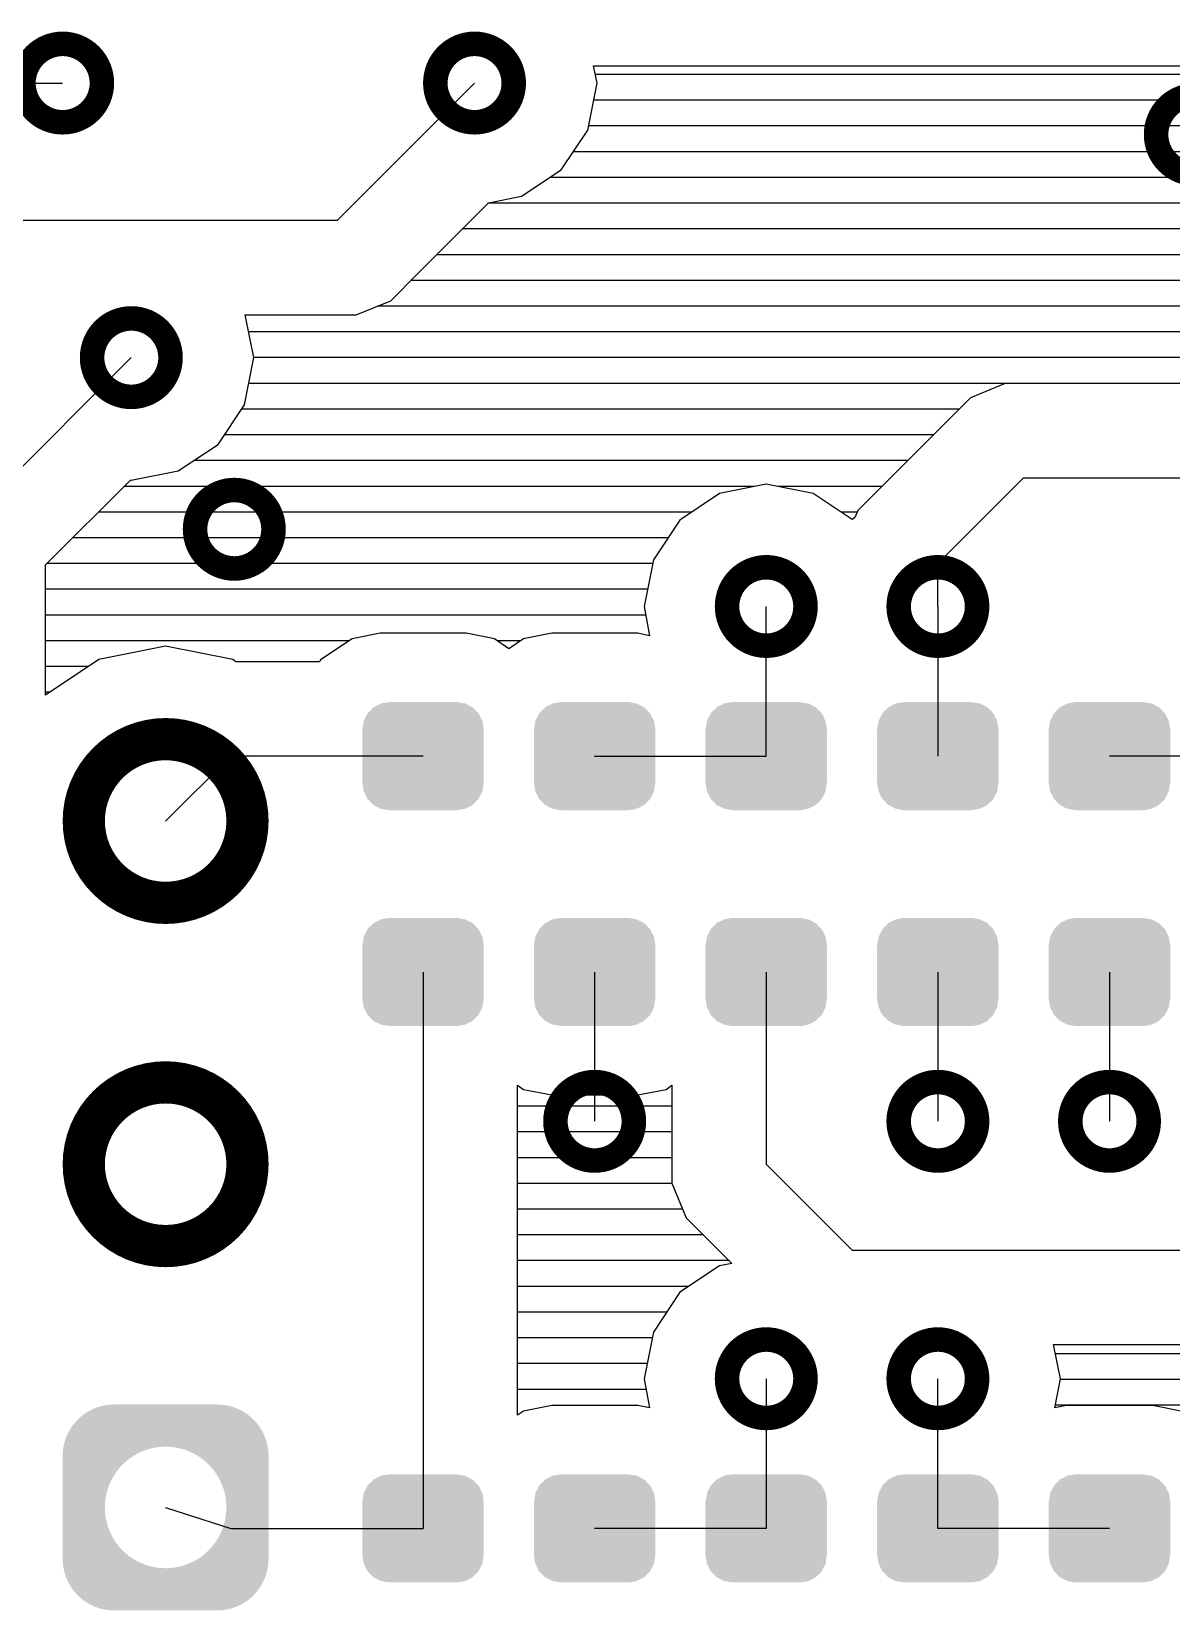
# Model space of a CAD drawing. Extents: x 295 to 953, y 10 to 290.
# Drawn here: x 750.23 to 767.1, y 151.03 to 174.39 of the extents above; entities that cross this region are included whole.
import ezdxf

# ---------------------------------------------------------------- set-up
doc = ezdxf.new("R2010")
doc.units = 0
doc.header["$LTSCALE"] = 5
doc.header["$MEASUREMENT"] = 0
doc.layers.get('0').update_dxf_attribs({"linetype": 'CONTINUOUS', "lineweight": 25})

msp = doc.modelspace()

# ---------------------------------------------------------------- linework, layer by layer
for p, q in [((758.603, 173.632), (758.552, 173.886)), ((758.552, 173.886), (776.042, 173.886)), ((745.613, 173.632), (750.439, 173.632)), ((750.439, 173.632), (750.693, 173.632)), ((754.757, 171.6), (756.789, 173.632)), ((758.466, 172.936), (758.603, 173.632)), ((797.302, 173.759), (758.577, 173.759)), ((797.302, 173.378), (758.552, 173.378)), ((758.074, 172.347), (758.466, 172.936)), ((797.302, 172.997), (758.476, 172.997)), ((797.302, 172.616), (758.252, 172.616)), ((757.485, 171.956), (758.074, 172.347)), ((776.393, 172.235), (757.902, 172.235)), ((755.946, 170.808), (756.997, 171.859)), ((775.824, 171.854), (756.987, 171.854)), ((756.997, 171.859), (757.485, 171.956)), ((754.757, 171.6), (745.613, 171.6)), ((775.448, 171.473), (756.606, 171.473)), ((775.194, 171.092), (756.225, 171.092)), ((755.55, 170.411), (755.946, 170.808)), ((774.976, 170.711), (755.844, 170.711)), ((755.037, 170.203), (755.55, 170.411)), ((753.523, 169.568), (753.396, 170.203)), ((753.396, 170.203), (755.037, 170.203)), ((774.899, 170.33), (755.346, 170.33)), ((774.823, 169.949), (753.446, 169.949)), ((749.169, 167.028), (751.709, 169.568)), ((753.386, 168.872), (753.523, 169.568)), ((774.798, 169.568), (753.523, 169.568)), ((774.874, 169.187), (753.446, 169.187)), ((764.643, 169.187), (764.13, 168.974)), ((771.547, 169.187), (764.643, 169.187)), ((764.13, 168.974), (762.86, 167.704)), ((752.994, 168.283), (753.386, 168.872)), ((763.962, 168.806), (753.34, 168.806)), ((752.405, 167.892), (752.994, 168.283)), ((763.581, 168.425), (753.086, 168.425)), ((763.2, 168.044), (752.629, 168.044)), ((751.709, 167.754), (752.405, 167.892)), ((763.647, 166.52), (764.917, 167.79)), ((764.917, 167.79), (771.267, 167.79)), ((750.439, 166.5), (751.699, 167.754)), ((760.934, 167.663), (751.602, 167.663)), ((751.699, 167.754), (751.709, 167.754)), ((760.416, 167.556), (759.827, 167.165)), ((761.107, 167.693), (760.416, 167.556)), ((761.803, 167.556), (761.107, 167.693)), ((762.819, 167.663), (761.285, 167.663)), ((762.377, 167.17), (761.803, 167.556)), ((762.86, 167.704), (762.463, 167.307)), ((760, 167.282), (751.221, 167.282)), ((759.827, 167.165), (759.436, 166.576)), ((762.453, 167.282), (762.22, 167.282)), ((762.418, 167.201), (762.377, 167.17)), ((762.463, 167.307), (762.418, 167.201)), ((759.649, 166.901), (750.84, 166.901)), ((750.439, 164.574), (750.439, 166.5)), ((759.426, 166.52), (750.459, 166.52)), ((759.436, 166.576), (759.299, 165.885)), ((763.647, 165.885), (763.647, 166.52)), ((759.349, 166.139), (750.439, 166.139)), ((759.324, 165.758), (750.439, 165.758)), ((759.299, 165.885), (759.38, 165.453)), ((761.107, 163.67), (761.107, 165.885)), ((763.647, 165.885), (763.647, 163.67)), ((755.392, 165.489), (754.976, 165.407)), ((756.667, 165.489), (755.392, 165.489)), ((757.084, 165.407), (756.667, 165.489)), ((757.932, 165.489), (757.516, 165.407)), ((759.207, 165.489), (757.932, 165.489)), ((759.38, 165.453), (759.207, 165.489)), ((754.93, 165.377), (750.439, 165.377)), ((752.217, 165.296), (751.227, 165.098)), ((753.213, 165.098), (752.217, 165.296)), ((754.976, 165.407), (754.508, 165.093)), ((757.297, 165.26), (757.084, 165.407)), ((757.47, 165.377), (757.129, 165.377)), ((757.516, 165.407), (757.297, 165.26)), ((751.227, 165.098), (750.439, 164.574)), ((751.069, 164.996), (750.439, 164.996)), ((753.259, 165.067), (753.213, 165.098)), ((754.493, 165.067), (753.259, 165.067)), ((754.508, 165.093), (754.493, 165.067)), ((750.5, 164.615), (750.439, 164.615)), ((753.182, 163.67), (752.217, 162.71)), ((756.027, 163.67), (753.182, 163.67)), ((758.567, 163.67), (761.107, 163.67)), ((768.727, 163.67), (766.187, 163.67)), ((756.027, 160.475), (756.027, 152.24)), ((758.567, 160.475), (758.567, 158.265)), ((761.107, 160.475), (761.107, 157.63)), ((763.647, 160.475), (763.647, 158.265)), ((766.187, 160.475), (766.187, 158.265)), ((758.567, 160.094), (758.567, 158.656)), ((757.424, 158.798), (757.516, 158.737)), ((757.424, 153.917), (757.424, 158.798)), ((757.516, 158.737), (757.932, 158.656)), ((759.207, 158.656), (759.624, 158.737)), ((759.624, 158.737), (759.71, 158.798)), ((759.71, 158.798), (759.71, 157.904)), ((759.71, 158.489), (757.424, 158.489)), ((757.932, 158.656), (759.207, 158.656)), ((759.71, 158.108), (757.424, 158.108)), ((759.71, 157.904), (759.71, 157.351)), ((759.71, 157.727), (757.424, 157.727)), ((761.107, 157.63), (762.377, 156.36)), ((759.715, 157.346), (757.424, 157.346)), ((759.71, 157.351), (759.923, 156.838)), ((759.873, 156.965), (757.424, 156.965)), ((759.923, 156.838), (760.599, 156.162)), ((760.177, 156.584), (757.424, 156.584)), ((762.377, 156.36), (771.176, 156.36)), ((760.558, 156.203), (757.424, 156.203)), ((760.416, 156.126), (759.827, 155.735)), ((760.599, 156.162), (760.416, 156.126)), ((759.959, 155.822), (757.424, 155.822)), ((759.827, 155.735), (759.436, 155.146)), ((759.629, 155.441), (757.424, 155.441)), ((759.415, 155.06), (757.424, 155.06)), ((759.436, 155.146), (759.299, 154.455)), ((765.461, 154.455), (765.359, 154.963)), ((765.359, 154.963), (770.52, 154.963)), ((770.612, 154.826), (765.39, 154.826)), ((759.339, 154.679), (757.424, 154.679)), ((759.329, 154.298), (757.424, 154.298)), ((759.299, 154.455), (759.38, 154.023)), ((761.107, 154.455), (761.107, 152.24)), ((763.647, 152.24), (763.647, 154.455)), ((765.379, 154.023), (765.461, 154.455)), ((770.881, 154.445), (765.461, 154.445)), ((757.932, 154.059), (757.516, 153.977)), ((759.207, 154.059), (757.932, 154.059)), ((759.38, 154.023), (759.207, 154.059)), ((765.552, 154.059), (765.379, 154.023)), ((771.689, 154.064), (765.384, 154.064)), ((766.827, 154.059), (765.552, 154.059)), ((767.244, 153.977), (766.827, 154.059)), ((757.516, 153.977), (757.424, 153.917)), ((752.217, 152.55), (753.182, 152.24)), ((753.182, 152.24), (756.027, 152.24)), ((761.107, 152.24), (758.567, 152.24)), ((766.187, 152.24), (763.647, 152.24))]:
    msp.add_line(p, q)
for points, const_width in [([(751.274, 173.632, -1), (750.113, 173.632, -1)], 0.363), ([(757.37, 173.632, -1), (756.209, 173.632, -1)], 0.363), ([(768.038, 172.87, -1), (766.877, 172.87, -1)], 0.363), ([(752.29, 169.568, -1), (751.129, 169.568, -1)], 0.363), ([(753.814, 167.028, -1), (752.653, 167.028, -1)], 0.363), ([(761.688, 165.885, -1), (760.527, 165.885, -1)], 0.363), ([(764.228, 165.885, -1), (763.067, 165.885, -1)], 0.363), ([(753.429, 162.71, -1), (751.006, 162.71, -1)], 0.625), ([(753.429, 157.63, -1), (751.006, 157.63, -1)], 0.625), ([(759.148, 158.265, -1), (757.987, 158.265, -1)], 0.363), ([(764.228, 158.265, -1), (763.067, 158.265, -1)], 0.363), ([(766.768, 158.265, -1), (765.607, 158.265, -1)], 0.363), ([(761.688, 154.455, -1), (760.527, 154.455, -1)], 0.363), ([(764.228, 154.455, -1), (763.067, 154.455, -1)], 0.363)]:
    msp.add_lwpolyline(points, format="xyb", close=True, dxfattribs=dict(const_width=const_width))
for points in [[(756.901, 164.197), (756.853, 164.298), (755.151, 164.197), (755.204, 164.298)], [(756.853, 164.298), (756.842, 164.309), (755.204, 164.298), (755.209, 164.309)], [(756.842, 164.309), (756.765, 164.39), (755.209, 164.309), (755.292, 164.39)], [(756.765, 164.39), (756.75, 164.398), (755.292, 164.39), (755.3, 164.398)], [(756.75, 164.398), (756.653, 164.449), (755.3, 164.398), (755.406, 164.449)], [(756.653, 164.449), (756.628, 164.453), (755.406, 164.449), (755.414, 164.453)], [(756.628, 164.453), (756.527, 164.47), (755.414, 164.453), (755.527, 164.47)], [(759.441, 164.197), (759.393, 164.298), (757.691, 164.197), (757.744, 164.298)], [(759.393, 164.298), (759.382, 164.309), (757.744, 164.298), (757.749, 164.309)], [(759.382, 164.309), (759.305, 164.39), (757.749, 164.309), (757.832, 164.39)], [(759.305, 164.39), (759.29, 164.398), (757.832, 164.39), (757.84, 164.398)], [(759.29, 164.398), (759.193, 164.449), (757.84, 164.398), (757.946, 164.449)], [(759.193, 164.449), (759.168, 164.453), (757.946, 164.449), (757.954, 164.453)], [(759.168, 164.453), (759.067, 164.47), (757.954, 164.453), (758.067, 164.47)], [(761.981, 164.197), (761.933, 164.298), (760.231, 164.197), (760.284, 164.298)], [(761.933, 164.298), (761.922, 164.309), (760.284, 164.298), (760.289, 164.309)], [(761.922, 164.309), (761.845, 164.39), (760.289, 164.309), (760.372, 164.39)], [(761.845, 164.39), (761.83, 164.398), (760.372, 164.39), (760.38, 164.398)], [(761.83, 164.398), (761.733, 164.449), (760.38, 164.398), (760.486, 164.449)], [(761.733, 164.449), (761.708, 164.453), (760.486, 164.449), (760.494, 164.453)], [(761.708, 164.453), (761.607, 164.47), (760.494, 164.453), (760.607, 164.47)], [(764.521, 164.197), (764.473, 164.298), (762.771, 164.197), (762.824, 164.298)], [(764.473, 164.298), (764.462, 164.309), (762.824, 164.298), (762.829, 164.309)], [(764.462, 164.309), (764.385, 164.39), (762.829, 164.309), (762.912, 164.39)], [(764.385, 164.39), (764.37, 164.398), (762.912, 164.39), (762.92, 164.398)], [(764.37, 164.398), (764.273, 164.449), (762.92, 164.398), (763.026, 164.449)], [(764.273, 164.449), (764.248, 164.453), (763.026, 164.449), (763.034, 164.453)], [(764.248, 164.453), (764.147, 164.47), (763.034, 164.453), (763.147, 164.47)], [(767.061, 164.197), (767.013, 164.298), (765.311, 164.197), (765.364, 164.298)], [(767.013, 164.298), (767.002, 164.309), (765.364, 164.298), (765.369, 164.309)], [(767.002, 164.309), (766.925, 164.39), (765.369, 164.309), (765.452, 164.39)], [(766.925, 164.39), (766.91, 164.398), (765.452, 164.39), (765.46, 164.398)], [(766.91, 164.398), (766.813, 164.449), (765.46, 164.398), (765.566, 164.449)], [(766.813, 164.449), (766.788, 164.453), (765.566, 164.449), (765.574, 164.453)], [(766.788, 164.453), (766.687, 164.47), (765.574, 164.453), (765.687, 164.47)], [(756.926, 163.269), (756.926, 164.071), (755.128, 163.269), (755.128, 164.071)], [(756.924, 164.071), (756.908, 164.184), (755.13, 164.071), (755.149, 164.184)], [(756.908, 164.184), (756.901, 164.197), (755.149, 164.184), (755.151, 164.197)], [(759.466, 163.269), (759.466, 164.071), (757.668, 163.269), (757.668, 164.071)], [(759.464, 164.071), (759.448, 164.184), (757.67, 164.071), (757.689, 164.184)], [(759.448, 164.184), (759.441, 164.197), (757.689, 164.184), (757.691, 164.197)], [(762.006, 163.269), (762.006, 164.071), (760.208, 163.269), (760.208, 164.071)], [(762.004, 164.071), (761.988, 164.184), (760.21, 164.071), (760.229, 164.184)], [(761.988, 164.184), (761.981, 164.197), (760.229, 164.184), (760.231, 164.197)], [(764.546, 163.269), (764.546, 164.071), (762.748, 163.269), (762.748, 164.071)], [(764.544, 164.071), (764.528, 164.184), (762.75, 164.071), (762.769, 164.184)], [(764.528, 164.184), (764.521, 164.197), (762.769, 164.184), (762.771, 164.197)], [(767.086, 163.269), (767.086, 164.071), (765.288, 163.269), (765.288, 164.071)], [(767.084, 164.071), (767.068, 164.184), (765.29, 164.071), (765.309, 164.184)], [(767.068, 164.184), (767.061, 164.197), (765.309, 164.184), (765.311, 164.197)], [(756.906, 163.156), (756.924, 163.269), (755.147, 163.156), (755.13, 163.269)], [(756.904, 163.144), (756.906, 163.156), (755.153, 163.144), (755.147, 163.156)], [(756.851, 163.042), (756.904, 163.144), (755.201, 163.042), (755.153, 163.144)], [(759.446, 163.156), (759.464, 163.269), (757.687, 163.156), (757.67, 163.269)], [(759.444, 163.144), (759.446, 163.156), (757.693, 163.144), (757.687, 163.156)], [(759.391, 163.042), (759.444, 163.144), (757.741, 163.042), (757.693, 163.144)], [(761.986, 163.156), (762.004, 163.269), (760.227, 163.156), (760.21, 163.269)], [(761.984, 163.144), (761.986, 163.156), (760.233, 163.144), (760.227, 163.156)], [(761.931, 163.042), (761.984, 163.144), (760.281, 163.042), (760.233, 163.144)], [(764.526, 163.156), (764.544, 163.269), (762.767, 163.156), (762.75, 163.269)], [(764.524, 163.144), (764.526, 163.156), (762.773, 163.144), (762.767, 163.156)], [(764.471, 163.042), (764.524, 163.144), (762.821, 163.042), (762.773, 163.144)], [(767.066, 163.156), (767.084, 163.269), (765.307, 163.156), (765.29, 163.269)], [(767.064, 163.144), (767.066, 163.156), (765.313, 163.144), (765.307, 163.156)], [(767.011, 163.042), (767.064, 163.144), (765.361, 163.042), (765.313, 163.144)], [(756.845, 163.031), (756.851, 163.042), (755.212, 163.031), (755.201, 163.042)], [(756.762, 162.95), (756.845, 163.031), (755.289, 162.95), (755.212, 163.031)], [(756.754, 162.942), (756.762, 162.95), (755.304, 162.942), (755.289, 162.95)], [(756.648, 162.891), (756.754, 162.942), (755.402, 162.891), (755.304, 162.942)], [(756.64, 162.887), (756.648, 162.891), (755.426, 162.887), (755.402, 162.891)], [(756.527, 162.87), (756.64, 162.887), (755.527, 162.87), (755.426, 162.887)], [(759.385, 163.031), (759.391, 163.042), (757.752, 163.031), (757.741, 163.042)], [(759.302, 162.95), (759.385, 163.031), (757.829, 162.95), (757.752, 163.031)], [(759.294, 162.942), (759.302, 162.95), (757.844, 162.942), (757.829, 162.95)], [(759.188, 162.891), (759.294, 162.942), (757.942, 162.891), (757.844, 162.942)], [(759.18, 162.887), (759.188, 162.891), (757.966, 162.887), (757.942, 162.891)], [(759.067, 162.87), (759.18, 162.887), (758.067, 162.87), (757.966, 162.887)], [(761.925, 163.031), (761.931, 163.042), (760.292, 163.031), (760.281, 163.042)], [(761.842, 162.95), (761.925, 163.031), (760.369, 162.95), (760.292, 163.031)], [(761.834, 162.942), (761.842, 162.95), (760.384, 162.942), (760.369, 162.95)], [(761.728, 162.891), (761.834, 162.942), (760.482, 162.891), (760.384, 162.942)], [(761.72, 162.887), (761.728, 162.891), (760.506, 162.887), (760.482, 162.891)], [(761.607, 162.87), (761.72, 162.887), (760.607, 162.87), (760.506, 162.887)], [(764.465, 163.031), (764.471, 163.042), (762.832, 163.031), (762.821, 163.042)], [(764.382, 162.95), (764.465, 163.031), (762.909, 162.95), (762.832, 163.031)], [(764.374, 162.942), (764.382, 162.95), (762.924, 162.942), (762.909, 162.95)], [(764.268, 162.891), (764.374, 162.942), (763.022, 162.891), (762.924, 162.942)], [(764.26, 162.887), (764.268, 162.891), (763.046, 162.887), (763.022, 162.891)], [(764.147, 162.87), (764.26, 162.887), (763.147, 162.87), (763.046, 162.887)], [(767.005, 163.031), (767.011, 163.042), (765.372, 163.031), (765.361, 163.042)], [(766.922, 162.95), (767.005, 163.031), (765.449, 162.95), (765.372, 163.031)], [(766.914, 162.942), (766.922, 162.95), (765.464, 162.942), (765.449, 162.95)], [(766.808, 162.891), (766.914, 162.942), (765.562, 162.891), (765.464, 162.942)], [(766.8, 162.887), (766.808, 162.891), (765.586, 162.887), (765.562, 162.891)], [(766.687, 162.87), (766.8, 162.887), (765.687, 162.87), (765.586, 162.887)], [(756.75, 161.203), (756.653, 161.254), (755.3, 161.203), (755.406, 161.254)], [(756.653, 161.254), (756.628, 161.258), (755.406, 161.254), (755.414, 161.258)], [(756.628, 161.258), (756.527, 161.275), (755.414, 161.258), (755.527, 161.275)], [(759.29, 161.203), (759.193, 161.254), (757.84, 161.203), (757.946, 161.254)], [(759.193, 161.254), (759.168, 161.258), (757.946, 161.254), (757.954, 161.258)], [(759.168, 161.258), (759.067, 161.275), (757.954, 161.258), (758.067, 161.275)], [(761.83, 161.203), (761.733, 161.254), (760.38, 161.203), (760.486, 161.254)], [(761.733, 161.254), (761.708, 161.258), (760.486, 161.254), (760.494, 161.258)], [(761.708, 161.258), (761.607, 161.275), (760.494, 161.258), (760.607, 161.275)], [(764.37, 161.203), (764.273, 161.254), (762.92, 161.203), (763.026, 161.254)], [(764.273, 161.254), (764.248, 161.258), (763.026, 161.254), (763.034, 161.258)], [(764.248, 161.258), (764.147, 161.275), (763.034, 161.258), (763.147, 161.275)], [(766.91, 161.203), (766.813, 161.254), (765.46, 161.203), (765.566, 161.254)], [(766.813, 161.254), (766.788, 161.258), (765.566, 161.254), (765.574, 161.258)], [(766.788, 161.258), (766.687, 161.275), (765.574, 161.258), (765.687, 161.275)], [(756.901, 161.001), (756.853, 161.103), (755.151, 161.001), (755.204, 161.103)], [(756.853, 161.103), (756.842, 161.114), (755.204, 161.103), (755.209, 161.114)], [(756.842, 161.114), (756.765, 161.195), (755.209, 161.114), (755.292, 161.195)], [(756.765, 161.195), (756.75, 161.203), (755.292, 161.195), (755.3, 161.203)], [(759.441, 161.001), (759.393, 161.103), (757.691, 161.001), (757.744, 161.103)], [(759.393, 161.103), (759.382, 161.114), (757.744, 161.103), (757.749, 161.114)], [(759.382, 161.114), (759.305, 161.195), (757.749, 161.114), (757.832, 161.195)], [(759.305, 161.195), (759.29, 161.203), (757.832, 161.195), (757.84, 161.203)], [(761.981, 161.001), (761.933, 161.103), (760.231, 161.001), (760.284, 161.103)], [(761.933, 161.103), (761.922, 161.114), (760.284, 161.103), (760.289, 161.114)], [(761.922, 161.114), (761.845, 161.195), (760.289, 161.114), (760.372, 161.195)], [(761.845, 161.195), (761.83, 161.203), (760.372, 161.195), (760.38, 161.203)], [(764.521, 161.001), (764.473, 161.103), (762.771, 161.001), (762.824, 161.103)], [(764.473, 161.103), (764.462, 161.114), (762.824, 161.103), (762.829, 161.114)], [(764.462, 161.114), (764.385, 161.195), (762.829, 161.114), (762.912, 161.195)], [(764.385, 161.195), (764.37, 161.203), (762.912, 161.195), (762.92, 161.203)], [(767.061, 161.001), (767.013, 161.103), (765.311, 161.001), (765.364, 161.103)], [(767.013, 161.103), (767.002, 161.114), (765.364, 161.103), (765.369, 161.114)], [(767.002, 161.114), (766.925, 161.195), (765.369, 161.114), (765.452, 161.195)], [(766.925, 161.195), (766.91, 161.203), (765.452, 161.195), (765.46, 161.203)], [(756.926, 160.073), (756.926, 160.876), (755.128, 160.073), (755.128, 160.876)], [(756.924, 160.876), (756.908, 160.989), (755.13, 160.876), (755.149, 160.989)], [(756.908, 160.989), (756.901, 161.001), (755.149, 160.989), (755.151, 161.001)], [(759.466, 160.073), (759.466, 160.876), (757.668, 160.073), (757.668, 160.876)], [(759.464, 160.876), (759.448, 160.989), (757.67, 160.876), (757.689, 160.989)], [(759.448, 160.989), (759.441, 161.001), (757.689, 160.989), (757.691, 161.001)], [(762.006, 160.073), (762.006, 160.876), (760.208, 160.073), (760.208, 160.876)], [(762.004, 160.876), (761.988, 160.989), (760.21, 160.876), (760.229, 160.989)], [(761.988, 160.989), (761.981, 161.001), (760.229, 160.989), (760.231, 161.001)], [(764.546, 160.073), (764.546, 160.876), (762.748, 160.073), (762.748, 160.876)], [(764.544, 160.876), (764.528, 160.989), (762.75, 160.876), (762.769, 160.989)], [(764.528, 160.989), (764.521, 161.001), (762.769, 160.989), (762.771, 161.001)], [(767.086, 160.073), (767.086, 160.876), (765.288, 160.073), (765.288, 160.876)], [(767.084, 160.876), (767.068, 160.989), (765.29, 160.876), (765.309, 160.989)], [(767.068, 160.989), (767.061, 161.001), (765.309, 160.989), (765.311, 161.001)], [(756.906, 159.961), (756.924, 160.073), (755.147, 159.961), (755.13, 160.073)], [(759.446, 159.961), (759.464, 160.073), (757.687, 159.961), (757.67, 160.073)], [(761.986, 159.961), (762.004, 160.073), (760.227, 159.961), (760.21, 160.073)], [(764.526, 159.961), (764.544, 160.073), (762.767, 159.961), (762.75, 160.073)], [(767.066, 159.961), (767.084, 160.073), (765.307, 159.961), (765.29, 160.073)], [(756.904, 159.948), (756.906, 159.961), (755.153, 159.948), (755.147, 159.961)], [(756.851, 159.846), (756.904, 159.948), (755.201, 159.846), (755.153, 159.948)], [(756.845, 159.836), (756.851, 159.846), (755.212, 159.836), (755.201, 159.846)], [(759.444, 159.948), (759.446, 159.961), (757.693, 159.948), (757.687, 159.961)], [(759.391, 159.846), (759.444, 159.948), (757.741, 159.846), (757.693, 159.948)], [(759.385, 159.836), (759.391, 159.846), (757.752, 159.836), (757.741, 159.846)], [(761.984, 159.948), (761.986, 159.961), (760.233, 159.948), (760.227, 159.961)], [(761.931, 159.846), (761.984, 159.948), (760.281, 159.846), (760.233, 159.948)], [(761.925, 159.836), (761.931, 159.846), (760.292, 159.836), (760.281, 159.846)], [(764.524, 159.948), (764.526, 159.961), (762.773, 159.948), (762.767, 159.961)], [(764.471, 159.846), (764.524, 159.948), (762.821, 159.846), (762.773, 159.948)], [(764.465, 159.836), (764.471, 159.846), (762.832, 159.836), (762.821, 159.846)], [(767.064, 159.948), (767.066, 159.961), (765.313, 159.948), (765.307, 159.961)], [(767.011, 159.846), (767.064, 159.948), (765.361, 159.846), (765.313, 159.948)], [(767.005, 159.836), (767.011, 159.846), (765.372, 159.836), (765.361, 159.846)], [(756.762, 159.755), (756.845, 159.836), (755.289, 159.755), (755.212, 159.836)], [(756.754, 159.747), (756.762, 159.755), (755.304, 159.747), (755.289, 159.755)], [(756.648, 159.696), (756.754, 159.747), (755.402, 159.696), (755.304, 159.747)], [(756.64, 159.692), (756.648, 159.696), (755.426, 159.692), (755.402, 159.696)], [(756.527, 159.675), (756.64, 159.692), (755.527, 159.675), (755.426, 159.692)], [(759.302, 159.755), (759.385, 159.836), (757.829, 159.755), (757.752, 159.836)], [(759.294, 159.747), (759.302, 159.755), (757.844, 159.747), (757.829, 159.755)], [(759.188, 159.696), (759.294, 159.747), (757.942, 159.696), (757.844, 159.747)], [(759.18, 159.692), (759.188, 159.696), (757.966, 159.692), (757.942, 159.696)], [(759.067, 159.675), (759.18, 159.692), (758.067, 159.675), (757.966, 159.692)], [(761.842, 159.755), (761.925, 159.836), (760.369, 159.755), (760.292, 159.836)], [(761.834, 159.747), (761.842, 159.755), (760.384, 159.747), (760.369, 159.755)], [(761.728, 159.696), (761.834, 159.747), (760.482, 159.696), (760.384, 159.747)], [(761.72, 159.692), (761.728, 159.696), (760.506, 159.692), (760.482, 159.696)], [(761.607, 159.675), (761.72, 159.692), (760.607, 159.675), (760.506, 159.692)], [(764.382, 159.755), (764.465, 159.836), (762.909, 159.755), (762.832, 159.836)], [(764.374, 159.747), (764.382, 159.755), (762.924, 159.747), (762.909, 159.755)], [(764.268, 159.696), (764.374, 159.747), (763.022, 159.696), (762.924, 159.747)], [(764.26, 159.692), (764.268, 159.696), (763.046, 159.692), (763.022, 159.696)], [(764.147, 159.675), (764.26, 159.692), (763.147, 159.675), (763.046, 159.692)], [(766.922, 159.755), (767.005, 159.836), (765.449, 159.755), (765.372, 159.836)], [(766.914, 159.747), (766.922, 159.755), (765.464, 159.747), (765.449, 159.755)], [(766.808, 159.696), (766.914, 159.747), (765.562, 159.696), (765.464, 159.747)], [(766.8, 159.692), (766.808, 159.696), (765.586, 159.692), (765.562, 159.696)], [(766.687, 159.675), (766.8, 159.692), (765.687, 159.675), (765.586, 159.692)], [(753.327, 153.99), (753.302, 154.002), (751.106, 153.99), (751.133, 154.002)], [(753.302, 154.002), (753.276, 154.013), (751.133, 154.002), (751.157, 154.013)], [(753.276, 154.013), (753.251, 154.024), (751.157, 154.013), (751.184, 154.024)], [(753.251, 154.024), (753.224, 154.033), (751.184, 154.024), (751.209, 154.033)], [(753.224, 154.033), (753.199, 154.042), (751.209, 154.033), (751.237, 154.042)], [(753.199, 154.042), (753.17, 154.049), (751.237, 154.042), (751.262, 154.049)], [(753.17, 154.049), (753.145, 154.056), (751.262, 154.049), (751.292, 154.056)], [(753.145, 154.056), (753.115, 154.061), (751.292, 154.056), (751.316, 154.061)], [(753.115, 154.061), (753.09, 154.066), (751.316, 154.061), (751.348, 154.066)], [(753.09, 154.066), (753.058, 154.069), (751.348, 154.066), (751.371, 154.069)], [(753.058, 154.069), (753.035, 154.072), (751.371, 154.069), (751.406, 154.072)], [(753.035, 154.072), (752.994, 154.073), (751.406, 154.072), (751.427, 154.073)], [(752.994, 154.073), (752.979, 154.074), (751.427, 154.073), (751.455, 154.074)], [(753.599, 153.756), (753.582, 153.778), (750.836, 153.756), (750.852, 153.778)], [(753.582, 153.778), (753.565, 153.8), (750.852, 153.778), (750.87, 153.8)], [(753.565, 153.8), (753.546, 153.82), (750.87, 153.8), (750.887, 153.82)], [(753.546, 153.82), (753.528, 153.841), (750.887, 153.82), (750.907, 153.841)], [(753.528, 153.841), (753.507, 153.86), (750.907, 153.841), (750.926, 153.86)], [(753.507, 153.86), (753.487, 153.88), (750.926, 153.86), (750.948, 153.88)], [(753.487, 153.88), (753.466, 153.898), (750.948, 153.88), (750.967, 153.898)], [(753.466, 153.898), (753.445, 153.915), (750.967, 153.898), (750.99, 153.915)], [(753.445, 153.915), (753.422, 153.932), (750.99, 153.915), (751.012, 153.932)], [(753.422, 153.932), (753.399, 153.948), (751.012, 153.932), (751.036, 153.948)], [(753.399, 153.948), (753.375, 153.962), (751.036, 153.948), (751.058, 153.962)], [(753.375, 153.962), (753.352, 153.977), (751.058, 153.962), (751.083, 153.977)], [(753.352, 153.977), (753.327, 153.99), (751.083, 153.977), (751.106, 153.99)], [(753.716, 153.505), (753.708, 153.531), (750.719, 153.505), (750.725, 153.531)], [(753.708, 153.531), (753.7, 153.558), (750.725, 153.531), (750.735, 153.558)], [(753.7, 153.558), (753.69, 153.584), (750.735, 153.558), (750.743, 153.584)], [(753.69, 153.584), (753.68, 153.61), (750.743, 153.584), (750.754, 153.61)], [(753.68, 153.61), (753.669, 153.635), (750.754, 153.61), (750.765, 153.635)], [(753.669, 153.635), (753.657, 153.661), (750.765, 153.635), (750.778, 153.661)], [(753.657, 153.661), (753.643, 153.685), (750.778, 153.661), (750.791, 153.685)], [(753.643, 153.685), (753.629, 153.709), (750.791, 153.685), (750.805, 153.709)], [(753.629, 153.709), (753.614, 153.732), (750.805, 153.709), (750.82, 153.732)], [(753.614, 153.732), (753.599, 153.756), (750.82, 153.732), (750.836, 153.756)], [(751.74, 153.312), (751.79, 153.341), (750.693, 153.312), (750.694, 153.341)], [(751.738, 153.311), (751.74, 153.312), (750.693, 153.311), (750.693, 153.312)], [(751.688, 153.277), (751.738, 153.311), (750.693, 153.277), (750.693, 153.311)], [(751.79, 153.341), (751.843, 153.368), (750.694, 153.341), (750.695, 153.368)], [(751.844, 153.368), (751.9, 153.391), (750.695, 153.368), (750.698, 153.391)], [(751.9, 153.391), (751.957, 153.411), (750.698, 153.391), (750.7, 153.411)], [(751.957, 153.411), (752.003, 153.423), (750.7, 153.411), (750.701, 153.423)], [(752.003, 153.423), (752.016, 153.426), (750.701, 153.423), (750.702, 153.426)], [(752.016, 153.426), (752.075, 153.438), (750.702, 153.426), (750.704, 153.438)], [(752.075, 153.438), (752.135, 153.445), (750.704, 153.438), (750.705, 153.445)], [(752.135, 153.445), (752.195, 153.449), (750.705, 153.445), (750.706, 153.449)], [(753.728, 153.451), (753.722, 153.478), (750.706, 153.451), (750.711, 153.478)], [(753.729, 153.449), (753.728, 153.451), (750.706, 153.449), (750.706, 153.451)], [(753.722, 153.478), (753.716, 153.505), (750.711, 153.478), (750.719, 153.505)], [(753.729, 153.448), (753.729, 153.449), (752.256, 153.448), (752.195, 153.449)], [(753.729, 153.444), (753.729, 153.448), (752.316, 153.444), (752.256, 153.448)], [(753.731, 153.435), (753.729, 153.444), (752.376, 153.435), (752.316, 153.444)], [(753.733, 153.422), (753.731, 153.435), (752.435, 153.422), (752.376, 153.435)], [(753.735, 153.406), (753.733, 153.422), (752.493, 153.406), (752.435, 153.422)], [(753.736, 153.396), (753.735, 153.406), (752.521, 153.396), (752.493, 153.406)], [(753.737, 153.385), (753.736, 153.396), (752.55, 153.385), (752.521, 153.396)], [(753.739, 153.361), (753.737, 153.385), (752.605, 153.361), (752.55, 153.385)], [(753.741, 153.34), (753.739, 153.361), (752.645, 153.34), (752.605, 153.361)], [(753.741, 153.333), (753.741, 153.34), (752.659, 153.333), (752.645, 153.34)], [(753.741, 153.312), (753.741, 153.333), (752.694, 153.312), (752.659, 153.333)], [(753.741, 153.302), (753.741, 153.312), (752.71, 153.302), (752.694, 153.312)], [(753.741, 153.267), (753.741, 153.302), (752.76, 153.267), (752.71, 153.302)], [(751.64, 153.24), (751.688, 153.277), (750.693, 153.24), (750.693, 153.277)], [(751.595, 153.199), (751.64, 153.24), (750.693, 153.199), (750.693, 153.24)], [(751.553, 153.156), (751.595, 153.199), (750.693, 153.156), (750.693, 153.199)], [(751.514, 153.11), (751.553, 153.156), (750.693, 153.11), (750.693, 153.156)], [(751.478, 153.061), (751.514, 153.11), (750.693, 153.061), (750.693, 153.11)], [(751.445, 153.011), (751.478, 153.061), (750.693, 153.011), (750.693, 153.061)], [(753.741, 153.229), (753.741, 153.267), (752.807, 153.229), (752.76, 153.267)], [(753.741, 153.188), (753.741, 153.229), (752.851, 153.188), (752.807, 153.229)], [(753.741, 153.144), (753.741, 153.188), (752.892, 153.144), (752.851, 153.188)], [(753.741, 153.097), (753.741, 153.144), (752.931, 153.097), (752.892, 153.144)], [(753.741, 153.048), (753.741, 153.097), (752.966, 153.048), (752.931, 153.097)], [(751.416, 152.958), (751.445, 153.011), (750.693, 152.958), (750.693, 153.011)], [(751.39, 152.903), (751.416, 152.958), (750.693, 152.903), (750.693, 152.958)], [(751.368, 152.847), (751.39, 152.903), (750.693, 152.847), (750.693, 152.903)], [(751.35, 152.789), (751.368, 152.847), (750.693, 152.789), (750.693, 152.847)], [(753.741, 152.996), (753.741, 153.048), (752.998, 152.996), (752.966, 153.048)], [(753.741, 152.943), (753.741, 152.996), (753.026, 152.943), (752.998, 152.996)], [(753.741, 152.888), (753.741, 152.943), (753.05, 152.888), (753.026, 152.943)], [(753.741, 152.831), (753.741, 152.888), (753.071, 152.831), (753.05, 152.888)], [(753.741, 152.773), (753.741, 152.831), (753.088, 152.773), (753.071, 152.831)], [(756.901, 152.767), (756.853, 152.868), (755.151, 152.767), (755.204, 152.868)], [(756.853, 152.868), (756.842, 152.879), (755.204, 152.868), (755.209, 152.879)], [(756.842, 152.879), (756.765, 152.96), (755.209, 152.879), (755.292, 152.96)], [(756.765, 152.96), (756.75, 152.968), (755.292, 152.96), (755.3, 152.968)], [(756.75, 152.968), (756.653, 153.019), (755.3, 152.968), (755.406, 153.019)], [(756.653, 153.019), (756.628, 153.023), (755.406, 153.019), (755.414, 153.023)], [(756.628, 153.023), (756.527, 153.04), (755.414, 153.023), (755.527, 153.04)], [(759.441, 152.767), (759.393, 152.868), (757.691, 152.767), (757.744, 152.868)], [(759.393, 152.868), (759.382, 152.879), (757.744, 152.868), (757.749, 152.879)], [(759.382, 152.879), (759.305, 152.96), (757.749, 152.879), (757.832, 152.96)], [(759.305, 152.96), (759.29, 152.968), (757.832, 152.96), (757.84, 152.968)], [(759.29, 152.968), (759.193, 153.019), (757.84, 152.968), (757.946, 153.019)], [(759.193, 153.019), (759.168, 153.023), (757.946, 153.019), (757.954, 153.023)], [(759.168, 153.023), (759.067, 153.04), (757.954, 153.023), (758.067, 153.04)], [(761.981, 152.767), (761.933, 152.868), (760.231, 152.767), (760.284, 152.868)], [(761.933, 152.868), (761.922, 152.879), (760.284, 152.868), (760.289, 152.879)], [(761.922, 152.879), (761.845, 152.96), (760.289, 152.879), (760.372, 152.96)], [(761.845, 152.96), (761.83, 152.968), (760.372, 152.96), (760.38, 152.968)], [(761.83, 152.968), (761.733, 153.019), (760.38, 152.968), (760.486, 153.019)], [(761.733, 153.019), (761.708, 153.023), (760.486, 153.019), (760.494, 153.023)], [(761.708, 153.023), (761.607, 153.04), (760.494, 153.023), (760.607, 153.04)], [(764.521, 152.767), (764.473, 152.868), (762.771, 152.767), (762.824, 152.868)], [(764.473, 152.868), (764.462, 152.879), (762.824, 152.868), (762.829, 152.879)], [(764.462, 152.879), (764.385, 152.96), (762.829, 152.879), (762.912, 152.96)], [(764.385, 152.96), (764.37, 152.968), (762.912, 152.96), (762.92, 152.968)], [(764.37, 152.968), (764.273, 153.019), (762.92, 152.968), (763.026, 153.019)], [(764.273, 153.019), (764.248, 153.023), (763.026, 153.019), (763.034, 153.023)], [(764.248, 153.023), (764.147, 153.04), (763.034, 153.023), (763.147, 153.04)], [(767.061, 152.767), (767.013, 152.868), (765.311, 152.767), (765.364, 152.868)], [(767.013, 152.868), (767.002, 152.879), (765.364, 152.868), (765.369, 152.879)], [(767.002, 152.879), (766.925, 152.96), (765.369, 152.879), (765.452, 152.96)], [(766.925, 152.96), (766.91, 152.968), (765.452, 152.96), (765.46, 152.968)], [(766.91, 152.968), (766.813, 153.019), (765.46, 152.968), (765.566, 153.019)], [(766.813, 153.019), (766.788, 153.023), (765.566, 153.019), (765.574, 153.023)], [(766.788, 153.023), (766.687, 153.04), (765.574, 153.023), (765.687, 153.04)], [(751.336, 152.73), (751.35, 152.789), (750.693, 152.73), (750.693, 152.789)], [(751.326, 152.671), (751.336, 152.73), (750.693, 152.671), (750.693, 152.73)], [(751.32, 152.61), (751.326, 152.671), (750.693, 152.61), (750.693, 152.671)], [(751.318, 152.55), (751.32, 152.61), (750.693, 152.55), (750.693, 152.61)], [(753.741, 152.714), (753.741, 152.773), (753.101, 152.714), (753.088, 152.773)], [(753.741, 152.654), (753.741, 152.714), (753.11, 152.654), (753.101, 152.714)], [(753.741, 152.594), (753.741, 152.654), (753.115, 152.594), (753.11, 152.654)], [(753.741, 152.55), (753.741, 152.594), (753.116, 152.55), (753.115, 152.594)], [(756.926, 151.839), (756.926, 152.641), (755.128, 151.839), (755.128, 152.641)], [(756.924, 152.641), (756.908, 152.754), (755.13, 152.641), (755.149, 152.754)], [(756.908, 152.754), (756.901, 152.767), (755.149, 152.754), (755.151, 152.767)], [(759.466, 151.839), (759.466, 152.641), (757.668, 151.839), (757.668, 152.641)], [(759.464, 152.641), (759.448, 152.754), (757.67, 152.641), (757.689, 152.754)], [(759.448, 152.754), (759.441, 152.767), (757.689, 152.754), (757.691, 152.767)], [(762.006, 151.839), (762.006, 152.641), (760.208, 151.839), (760.208, 152.641)], [(762.004, 152.641), (761.988, 152.754), (760.21, 152.641), (760.229, 152.754)], [(761.988, 152.754), (761.981, 152.767), (760.229, 152.754), (760.231, 152.767)], [(764.546, 151.839), (764.546, 152.641), (762.748, 151.839), (762.748, 152.641)], [(764.544, 152.641), (764.528, 152.754), (762.75, 152.641), (762.769, 152.754)], [(764.528, 152.754), (764.521, 152.767), (762.769, 152.754), (762.771, 152.767)], [(767.086, 151.839), (767.086, 152.641), (765.288, 151.839), (765.288, 152.641)], [(767.084, 152.641), (767.068, 152.754), (765.29, 152.641), (765.309, 152.754)], [(767.068, 152.754), (767.061, 152.767), (765.309, 152.754), (765.311, 152.767)], [(751.319, 152.506), (751.318, 152.55), (750.693, 152.506), (750.693, 152.55)], [(751.324, 152.446), (751.319, 152.506), (750.693, 152.446), (750.693, 152.506)], [(751.333, 152.386), (751.324, 152.446), (750.693, 152.386), (750.693, 152.446)], [(751.346, 152.327), (751.333, 152.386), (750.693, 152.327), (750.693, 152.386)], [(753.741, 152.311), (753.741, 152.37), (753.084, 152.311), (753.098, 152.37)], [(753.741, 152.37), (753.741, 152.429), (753.098, 152.37), (753.108, 152.429)], [(753.741, 152.429), (753.741, 152.49), (753.108, 152.429), (753.114, 152.49)], [(753.741, 152.49), (753.741, 152.55), (753.114, 152.49), (753.116, 152.55)], [(751.363, 152.269), (751.346, 152.327), (750.693, 152.269), (750.693, 152.327)], [(751.384, 152.212), (751.363, 152.269), (750.693, 152.212), (750.693, 152.269)], [(751.408, 152.157), (751.384, 152.212), (750.693, 152.157), (750.693, 152.212)], [(751.437, 152.104), (751.408, 152.157), (750.693, 152.104), (750.693, 152.157)], [(753.741, 152.089), (753.741, 152.142), (752.989, 152.089), (753.019, 152.142)], [(753.741, 152.142), (753.741, 152.197), (753.019, 152.142), (753.044, 152.197)], [(753.741, 152.197), (753.741, 152.253), (753.044, 152.197), (753.066, 152.253)], [(753.741, 152.253), (753.741, 152.311), (753.066, 152.253), (753.084, 152.311)], [(751.468, 152.052), (751.437, 152.104), (750.693, 152.052), (750.693, 152.104)], [(751.503, 152.003), (751.468, 152.052), (750.693, 152.003), (750.693, 152.052)], [(751.542, 151.956), (751.503, 152.003), (750.693, 151.956), (750.693, 152.003)], [(751.583, 151.912), (751.542, 151.956), (750.693, 151.912), (750.693, 151.956)], [(751.628, 151.871), (751.583, 151.912), (750.693, 151.871), (750.693, 151.912)], [(753.741, 151.86), (753.741, 151.901), (752.794, 151.86), (752.839, 151.901)], [(753.741, 151.901), (753.741, 151.944), (752.839, 151.901), (752.881, 151.944)], [(753.741, 151.944), (753.741, 151.99), (752.881, 151.944), (752.921, 151.99)], [(753.741, 151.99), (753.741, 152.039), (752.921, 151.99), (752.957, 152.039)], [(753.741, 152.039), (753.741, 152.089), (752.957, 152.039), (752.989, 152.089)], [(751.674, 151.833), (751.628, 151.871), (750.693, 151.833), (750.693, 151.871)], [(751.724, 151.798), (751.674, 151.833), (750.693, 151.798), (750.693, 151.833)], [(751.741, 151.788), (751.724, 151.798), (750.693, 151.788), (750.693, 151.798)], [(751.775, 151.767), (751.741, 151.788), (750.694, 151.767), (750.693, 151.788)], [(751.789, 151.76), (751.775, 151.767), (750.694, 151.76), (750.694, 151.767)], [(751.829, 151.739), (751.789, 151.76), (750.695, 151.739), (750.694, 151.76)], [(751.884, 151.715), (751.829, 151.739), (750.697, 151.715), (750.695, 151.739)], [(751.913, 151.704), (751.884, 151.715), (750.698, 151.704), (750.697, 151.715)], [(751.941, 151.694), (751.913, 151.704), (750.699, 151.694), (750.698, 151.704)], [(751.999, 151.678), (751.941, 151.694), (750.702, 151.678), (750.699, 151.694)], [(752.059, 151.665), (751.999, 151.678), (750.704, 151.665), (750.702, 151.678)], [(752.118, 151.656), (752.059, 151.665), (750.705, 151.656), (750.704, 151.665)], [(753.729, 151.655), (753.73, 151.662), (752.299, 151.655), (752.359, 151.662)], [(753.73, 151.662), (753.732, 151.674), (752.359, 151.662), (752.419, 151.674)], [(753.732, 151.674), (753.733, 151.677), (752.419, 151.674), (752.431, 151.677)], [(753.733, 151.677), (753.734, 151.689), (752.431, 151.677), (752.477, 151.689)], [(753.734, 151.689), (753.736, 151.709), (752.477, 151.689), (752.534, 151.709)], [(753.736, 151.709), (753.739, 151.732), (752.534, 151.709), (752.59, 151.732)], [(753.739, 151.732), (753.739, 151.732), (752.59, 151.732), (752.591, 151.732)], [(753.739, 151.732), (753.74, 151.759), (752.591, 151.732), (752.644, 151.759)], [(753.74, 151.759), (753.741, 151.788), (752.644, 151.759), (752.694, 151.788)], [(753.741, 151.788), (753.741, 151.789), (752.694, 151.788), (752.696, 151.789)], [(753.741, 151.789), (753.741, 151.823), (752.696, 151.789), (752.747, 151.823)], [(753.741, 151.823), (753.741, 151.86), (752.747, 151.823), (752.794, 151.86)], [(756.906, 151.726), (756.924, 151.839), (755.147, 151.726), (755.13, 151.839)], [(756.904, 151.714), (756.906, 151.726), (755.153, 151.714), (755.147, 151.726)], [(756.851, 151.612), (756.904, 151.714), (755.201, 151.612), (755.153, 151.714)], [(759.446, 151.726), (759.464, 151.839), (757.687, 151.726), (757.67, 151.839)], [(759.444, 151.714), (759.446, 151.726), (757.693, 151.714), (757.687, 151.726)], [(759.391, 151.612), (759.444, 151.714), (757.741, 151.612), (757.693, 151.714)], [(761.986, 151.726), (762.004, 151.839), (760.227, 151.726), (760.21, 151.839)], [(761.984, 151.714), (761.986, 151.726), (760.233, 151.714), (760.227, 151.726)], [(761.931, 151.612), (761.984, 151.714), (760.281, 151.612), (760.233, 151.714)], [(764.526, 151.726), (764.544, 151.839), (762.767, 151.726), (762.75, 151.839)], [(764.524, 151.714), (764.526, 151.726), (762.773, 151.714), (762.767, 151.726)], [(764.471, 151.612), (764.524, 151.714), (762.821, 151.612), (762.773, 151.714)], [(767.066, 151.726), (767.084, 151.839), (765.307, 151.726), (765.29, 151.839)], [(767.064, 151.714), (767.066, 151.726), (765.313, 151.714), (765.307, 151.726)], [(767.011, 151.612), (767.064, 151.714), (765.361, 151.612), (765.313, 151.714)], [(752.179, 151.652), (752.118, 151.656), (750.706, 151.652), (750.705, 151.656)], [(752.239, 151.651), (752.179, 151.652), (750.706, 151.651), (750.706, 151.652)], [(753.728, 151.649), (753.728, 151.651), (750.706, 151.649), (750.706, 151.651)], [(753.723, 151.622), (753.728, 151.649), (750.712, 151.622), (750.706, 151.649)], [(753.716, 151.595), (753.723, 151.622), (750.718, 151.595), (750.712, 151.622)], [(753.709, 151.569), (753.716, 151.595), (750.726, 151.569), (750.718, 151.595)], [(753.7, 151.542), (753.709, 151.569), (750.734, 151.542), (750.726, 151.569)], [(753.691, 151.516), (753.7, 151.542), (750.744, 151.516), (750.734, 151.542)], [(753.68, 151.49), (753.691, 151.516), (750.754, 151.49), (750.744, 151.516)], [(753.669, 151.465), (753.68, 151.49), (750.766, 151.465), (750.754, 151.49)], [(753.656, 151.439), (753.669, 151.465), (750.778, 151.439), (750.766, 151.465)], [(753.644, 151.415), (753.656, 151.439), (750.791, 151.415), (750.778, 151.439)], [(753.728, 151.651), (753.729, 151.655), (752.239, 151.651), (752.299, 151.655)], [(756.845, 151.601), (756.851, 151.612), (755.212, 151.601), (755.201, 151.612)], [(756.762, 151.52), (756.845, 151.601), (755.289, 151.52), (755.212, 151.601)], [(756.754, 151.512), (756.762, 151.52), (755.304, 151.512), (755.289, 151.52)], [(756.648, 151.461), (756.754, 151.512), (755.402, 151.461), (755.304, 151.512)], [(756.64, 151.457), (756.648, 151.461), (755.426, 151.457), (755.402, 151.461)], [(756.527, 151.44), (756.64, 151.457), (755.527, 151.44), (755.426, 151.457)], [(759.385, 151.601), (759.391, 151.612), (757.752, 151.601), (757.741, 151.612)], [(759.302, 151.52), (759.385, 151.601), (757.829, 151.52), (757.752, 151.601)], [(759.294, 151.512), (759.302, 151.52), (757.844, 151.512), (757.829, 151.52)], [(759.188, 151.461), (759.294, 151.512), (757.942, 151.461), (757.844, 151.512)], [(759.18, 151.457), (759.188, 151.461), (757.966, 151.457), (757.942, 151.461)], [(759.067, 151.44), (759.18, 151.457), (758.067, 151.44), (757.966, 151.457)], [(761.925, 151.601), (761.931, 151.612), (760.292, 151.601), (760.281, 151.612)], [(761.842, 151.52), (761.925, 151.601), (760.369, 151.52), (760.292, 151.601)], [(761.834, 151.512), (761.842, 151.52), (760.384, 151.512), (760.369, 151.52)], [(761.728, 151.461), (761.834, 151.512), (760.482, 151.461), (760.384, 151.512)], [(761.72, 151.457), (761.728, 151.461), (760.506, 151.457), (760.482, 151.461)], [(761.607, 151.44), (761.72, 151.457), (760.607, 151.44), (760.506, 151.457)], [(764.465, 151.601), (764.471, 151.612), (762.832, 151.601), (762.821, 151.612)], [(764.382, 151.52), (764.465, 151.601), (762.909, 151.52), (762.832, 151.601)], [(764.374, 151.512), (764.382, 151.52), (762.924, 151.512), (762.909, 151.52)], [(764.268, 151.461), (764.374, 151.512), (763.022, 151.461), (762.924, 151.512)], [(764.26, 151.457), (764.268, 151.461), (763.046, 151.457), (763.022, 151.461)], [(764.147, 151.44), (764.26, 151.457), (763.147, 151.44), (763.046, 151.457)], [(767.005, 151.601), (767.011, 151.612), (765.372, 151.601), (765.361, 151.612)], [(766.922, 151.52), (767.005, 151.601), (765.449, 151.52), (765.372, 151.601)], [(766.914, 151.512), (766.922, 151.52), (765.464, 151.512), (765.449, 151.52)], [(766.808, 151.461), (766.914, 151.512), (765.562, 151.461), (765.464, 151.512)], [(766.8, 151.457), (766.808, 151.461), (765.586, 151.457), (765.562, 151.461)], [(766.687, 151.44), (766.8, 151.457), (765.687, 151.44), (765.586, 151.457)], [(753.629, 151.391), (753.644, 151.415), (750.805, 151.391), (750.791, 151.415)], [(753.615, 151.368), (753.629, 151.391), (750.82, 151.368), (750.805, 151.391)], [(753.598, 151.344), (753.615, 151.368), (750.836, 151.344), (750.82, 151.368)], [(753.582, 151.322), (753.598, 151.344), (750.853, 151.322), (750.836, 151.344)], [(753.564, 151.3), (753.582, 151.322), (750.87, 151.3), (750.853, 151.322)], [(753.547, 151.28), (753.564, 151.3), (750.888, 151.28), (750.87, 151.3)], [(753.527, 151.259), (753.547, 151.28), (750.907, 151.259), (750.888, 151.28)], [(753.508, 151.24), (753.527, 151.259), (750.927, 151.24), (750.907, 151.259)], [(753.487, 151.22), (753.508, 151.24), (750.947, 151.22), (750.927, 151.24)], [(753.467, 151.202), (753.487, 151.22), (750.968, 151.202), (750.947, 151.22)], [(753.444, 151.185), (753.467, 151.202), (750.99, 151.185), (750.968, 151.202)], [(753.423, 151.168), (753.444, 151.185), (751.012, 151.168), (750.99, 151.185)], [(753.399, 151.152), (753.423, 151.168), (751.035, 151.152), (751.012, 151.168)], [(753.376, 151.138), (753.399, 151.152), (751.059, 151.138), (751.035, 151.152)], [(753.351, 151.123), (753.376, 151.138), (751.082, 151.123), (751.059, 151.138)], [(753.328, 151.11), (753.351, 151.123), (751.108, 151.11), (751.082, 151.123)], [(753.301, 151.098), (753.328, 151.11), (751.132, 151.098), (751.108, 151.11)], [(753.277, 151.087), (753.301, 151.098), (751.158, 151.087), (751.132, 151.098)], [(753.25, 151.076), (753.277, 151.087), (751.183, 151.076), (751.158, 151.087)], [(753.225, 151.067), (753.25, 151.076), (751.21, 151.067), (751.183, 151.076)], [(753.197, 151.058), (753.225, 151.067), (751.236, 151.058), (751.21, 151.067)], [(753.172, 151.051), (753.197, 151.058), (751.264, 151.051), (751.236, 151.058)], [(753.142, 151.044), (753.172, 151.051), (751.289, 151.044), (751.264, 151.051)], [(753.118, 151.039), (753.142, 151.044), (751.319, 151.039), (751.289, 151.044)], [(753.087, 151.034), (753.118, 151.039), (751.344, 151.034), (751.319, 151.039)], [(753.063, 151.031), (753.087, 151.034), (751.376, 151.031), (751.344, 151.034)], [(753.028, 151.028), (753.063, 151.031), (751.4, 151.028), (751.376, 151.031)], [(753.007, 151.027), (753.028, 151.028), (751.441, 151.027), (751.4, 151.028)], [(752.979, 151.026), (753.007, 151.027), (751.455, 151.026), (751.441, 151.027)]]:
    msp.add_solid(points)

doc.saveas('drawing.dxf')
